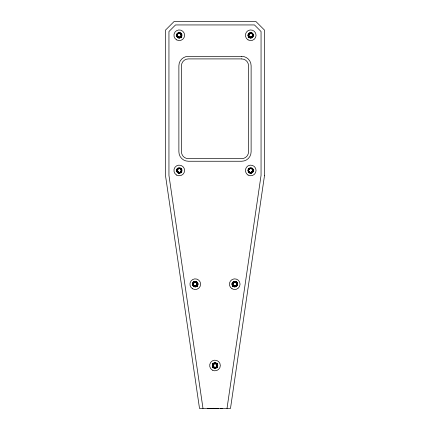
<?xml version="1.0" encoding="UTF-8"?>
<svg xmlns="http://www.w3.org/2000/svg" width="430" height="430" viewBox="0 0 430 430"><rect width="100%" height="100%" fill="white"/><g stroke="black" fill="none" stroke-linecap="round" stroke-linejoin="round"><path stroke-width="0.64" d="M216.854 364.307C218.913 370.155 209.104 366.957 214.204 363.479C220.284 362.517 215.344 371.558 212.866 365.919C212.63 360.421 220.617 365.575 215.484 367.618C209.813 367.929 215.156 359.77 217.139 365.102C216.93 371.246 208.991 364.699 214.984 363.323C220.896 364.527 213.35 371.262 212.845 365.221C216.666 358.249 220.198 371.66 213.017 367.263C209.372 360.915 221.531 362.334 216.526 367.671L217.257 366.892L216.467 367.709C217.962 366.79 218.042 364.404 216.607 363.388L217.123 363.909C216.129 362.49 213.796 362.522 212.839 363.963L213.635 363.226L212.823 363.984L213.382 363.393C211.952 364.42 212.044 366.806 213.543 367.72L212.716 366.854M234.044 286.745C230.663 285.767 233.103 280.527 235.925 282.365C238.204 283.709 236.059 287.423 233.759 286.127C228.475 278.565 243.127 283.816 234.248 286.299C227.368 280.478 242.558 281.521 234.904 286.348C226.546 282.757 241.509 279.398 235.506 286.213C226.374 285.004 240.117 277.742 235.973 285.966C226.927 287.052 238.193 276.63 236.419 285.552C227.287 288.648 236.962 275.732 236.785 285.574C234.791 289.132 229.948 284.44 233.044 282.134C235.495 279.914 239.058 283.95 236.554 286.106L237.274 284.934L236.79 285.853L237.328 283.628L236.371 282.096L236.677 282.376L236.914 282.671L236.36 282.085L236.919 282.677L235.608 281.677M176.623 35.034C176.418 36.792 178.251 38.334 179.955 37.824A2.655 2.655 0 0 1 178.579 37.824C176.59 37.383 175.929 34.54 177.52 33.261L177.246 33.54M177.246 168.732L176.617 170.64L177.504 172.435M179.181 37.431C183.712 37.335 180.127 30.417 177.434 34.088C175.343 37.555 182.11 38.775 181.401 34.825C180.509 30.906 174.79 34.685 178.025 37.044C181.551 39.323 182.836 32.255 178.729 33.153M181.121 169.259C175.596 164.76 176.472 176.606 181.24 171.366C182.363 164.781 172.812 170.629 179.181 172.624C185.577 171.248 176.886 164.55 177.192 171.097C180.665 176.692 183.992 166.136 177.929 168.737M216.44 363.871C219.746 367.327 211.802 369.456 212.941 364.807C214.785 360.469 219.875 366.752 215.253 367.661C210.458 367.806 214.204 360.469 216.897 364.436C218.875 368.784 210.695 368.188 213.275 364.178C216.516 360.63 219.16 368.445 214.436 367.602C209.942 365.978 216.086 360.539 217.155 365.194C217.451 369.908 210.066 366.537 213.823 363.673C217.967 361.437 218.015 369.51 213.855 367.349M248.088 35.034C247.884 36.792 249.717 38.334 251.421 37.824A2.655 2.655 0 0 1 250.045 37.824C248.056 37.383 247.395 34.54 248.986 33.261A2.655 2.655 0 0 0 248.669 33.588L248.986 33.261L248.685 33.572M248.712 168.732L248.153 169.818L248.148 171.043L249.352 172.72M249.104 33.819C247.336 35.615 250.072 38.609 252.023 37.012C254.581 35.255 251.082 31.39 249.083 33.841C250.26 32.395 252.555 33.234 253.007 34.873C251.485 30.164 245.648 36.174 250.432 37.415C255.226 37.663 251.609 30.234 248.852 34.174C246.809 38.544 255.114 37.964 252.426 33.895C249.158 30.449 246.616 38.206 251.292 37.362A2.177 2.177 0 0 0 252.899 35.437C249.959 27.418 245.439 41.103 252.587 36.399C253.861 28.412 243.445 37.19 251.55 37.276C257.221 32.132 244.299 31.96 249.884 37.265C257.118 37.872 249.33 28.536 248.604 35.711C252.813 42.237 255.022 29.348 248.868 34.137C247.255 41.264 257.667 34.722 250.518 33.094C243.735 36.244 255.635 40.388 252.227 33.68C245.089 30.697 250.518 42.532 252.937 35.136M252.894 170.683C251.905 164.169 244.67 172.537 251.292 172.554A2.177 2.177 0 0 0 252.899 170.629C251.862 164.287 244.794 172.355 251.168 172.586C256.726 170.129 247.938 165.19 248.674 171.151C251.378 176.139 255.49 167.324 249.964 168.415C244.982 171.661 254.103 175.225 252.797 169.425C253.979 172.091 249.647 174.032 248.68 171.167C247.626 168.291 252.41 167.109 253.007 170.065C252.415 167.34 247.949 168.065 248.61 170.92C249.094 173.704 253.625 172.666 252.851 169.947C252.324 167.205 247.863 168.248 248.615 170.941C249.131 173.725 253.646 172.634 252.845 169.925C252.227 166.985 247.486 168.522 248.717 171.269C249.663 173.935 253.953 172.156 252.732 169.603C251.652 166.775 247.223 169.076 248.873 171.575C250.152 173.967 253.926 171.785 252.727 169.587M176.623 170.226C176.418 171.984 178.246 173.532 179.955 173.016A2.655 2.655 0 0 1 178.579 173.016L177.837 172.688L178.579 173.016M248.088 170.226L248.685 172.145M215.709 363.447C221.912 370.676 206.448 366.441 215.408 363.366C222.536 369.214 207.018 368.118 214.892 363.329M213.253 366.795C210.861 360.34 221.563 364.688 215.349 367.645C208.808 367.037 216.715 359.335 217.134 365.919C213.963 372.041 209.985 361.173 216.36 363.801C220.316 369.262 209.044 368.139 214.006 363.565C210.302 365.656 216.096 370.074 217.128 365.941M179.181 172.624C183.76 172.5 180.03 165.566 177.402 169.329C175.381 173.279 182.89 173.612 181.331 169.425C182.46 171.978 178.434 174.016 177.278 171.333C175.961 168.447 180.901 166.985 181.541 170.065C180.535 166.168 174.784 169.753 178.036 172.247C181.562 174.451 182.868 167.469 178.74 168.34M216.145 367.349C213.866 368.913 211.426 365.097 213.801 363.683M232.743 283.295C233.786 280.65 238.032 282.612 236.694 285.122C235.575 287.735 231.394 285.665 232.791 283.193C233.974 280.607 238.102 282.784 236.645 285.219C235.403 287.761 231.34 285.509 232.84 283.112M212.828 365.618L212.979 364.699M236.543 285.38C235.113 287.777 231.292 285.284 232.899 283.01C234.312 280.57 238.198 283.107 236.543 285.38C228.271 289.707 235.586 275.651 236.736 285.025C238.08 282.048 232.764 280.731 232.565 283.993C232.195 287.02 237.258 287.03 236.898 284.004C236.758 280.957 231.759 281.8 232.625 284.724C233.275 287.697 238.059 286.036 236.715 283.295M234.334 282.042C227.078 288.439 243.251 286.17 234.522 282.015M180.498 172.247C184.862 166.647 173.091 167.818 178.369 172.435C184.878 173.537 179.165 164.077 177.096 170.307C178.353 176.8 185.244 168.076 178.6 168.383C172.989 172.022 183.793 175.069 180.917 169.033A2.177 2.177 0 0 0 178.482 168.426C174.123 170.581 181.057 175.29 181.444 170.414C180.702 165.281 173.951 171.016 178.853 172.586M177.676 168.969C176.166 170.425 177.821 173.204 179.826 172.554A2.177 2.177 0 0 0 181.433 170.629C181.702 168.63 178.869 167.415 177.617 169.033L178.359 168.474M236.903 284.101C236.715 288.804 229.722 284.724 233.737 282.247L233.237 282.601M195.037 286.826L195.274 286.837C191.474 286.848 192.898 280.72 196.193 282.214C198.633 283.214 197.058 287.192 194.596 286.251C188.319 280.258 202.869 281.747 195.516 286.342C186.98 282.902 202.078 279.28 196.032 286.219C187.41 285.482 199.665 277.511 196.811 285.719C188.136 288.417 197.305 276.125 197.176 285.224C190.506 290.309 193.785 276.533 197.445 284.123C193.414 292.239 190.807 277.178 197.44 283.51C198.939 287.552 191.887 287.81 192.645 283.784C192.952 280.725 197.875 280.94 197.918 284.01L197.418 282.623L196.29 281.731M193.118 284.51C193.694 288.202 199.407 285.429 196.854 282.693C199.891 286.745 191.226 287.589 193.425 283.026C196.241 279.242 199.697 286.536 195.01 286.342C190.076 285.187 196.177 278.973 197.424 283.881C197.709 288.594 190.345 285.219 194.086 282.36M236.672 283.203L236.317 282.693L236.871 283.805L236.731 285.031L235.398 286.251M197.16 283.112C199.106 286.891 191.85 287.401 193.247 283.386C194.951 279.5 199.918 284.794 195.94 286.251M214.119 367.489C209.378 364.291 218.671 361.06 216.924 366.516M212.823 365.511L212.909 364.893L212.667 365.419L213.597 367.161M215.876 367.489L217.15 365.822L216.596 364.022L217.274 365.113M196.091 282.166C200.181 284.144 194.054 288.912 193.118 284.504C192.791 279.806 200.154 283.064 196.494 285.982M216.623 366.946L217.177 365.521M193.844 282.542C196.44 280.215 199.219 285.407 195.844 286.278C192.726 287.219 192.102 281.8 195.354 282.01C198.622 282.053 197.558 287.428 194.521 286.224C191.409 285.171 194.113 280.371 196.628 282.483M236.199 285.789L236.882 284.51C236.468 287.74 231.265 286.1 232.78 283.219C234.167 280.231 238.655 283.456 236.263 285.724M196.408 286.036C189.399 287.74 195.596 277.323 197.44 284.3C194.801 291.072 189.84 279.909 196.639 282.494M232.555 284.101L232.565 284.413C232.291 282.628 234.581 281.29 235.995 282.413L235.737 282.252M181.471 35.136C177.004 43.586 175.187 27.644 181.541 34.873C180.965 32.056 176.348 32.959 177.165 35.819C177.95 38.845 182.562 37.007 181.331 34.233C182.25 41.232 172.591 34.647 179.46 33.094C186.206 36.082 174.607 40.474 177.687 33.766M181.39 169.979L181.127 169.323M193.269 285.031C192.119 282.661 195.956 280.752 197.16 283.107M212.855 365.129L213.414 364.011L212.839 365.742L213.78 367.301L213.538 367.113M212.861 365.118L212.893 366.048M252.856 34.787L252.797 34.233L252.904 35.384M236.591 285.31C233.646 289.256 230.217 281.387 235.269 282.075M252.856 169.979L252.603 169.345M181.433 170.629L181.471 170.328M181.621 35.48L181.326 36.652M181.621 170.672L181.326 171.844M253.087 35.48L252.792 36.652M253.087 170.672L252.792 171.844M197.402 284.617L197.44 284.305M214.473 363.393L213.635 363.807C215.838 361.883 218.714 365.774 216.209 367.306M236.86 284.617L236.898 283.993M216.892 364.425L217.048 366.236M181.439 35.405C181.347 38.404 176.429 37.733 177.138 34.825C177.569 32.078 182.041 32.954 181.406 35.658C175.118 42.887 177.155 26.837 181.439 35.405A2.177 2.177 0 0 1 179.826 37.362C173.29 37.41 180.288 28.998 181.439 35.421C181.874 32.293 176.343 32.519 177.144 35.728C177.66 38.619 182.347 37.362 181.336 34.593C180.353 31.352 175.408 34.088 177.585 36.636C179.315 38.958 182.852 35.781 180.928 33.857A2.177 2.177 0 0 0 178.482 33.234C176.483 33.884 176.773 37.109 178.853 37.394M227.002 408.5L261.053 175.365L261.053 31.524L254.469 24.94L175.531 24.94L168.947 31.524L168.947 175.365L202.998 408.5M232.565 283.977C232.764 280.871 237.806 281.892 236.817 284.805L236.564 283.015L235.199 282.058L236.102 282.494M232.893 283.015C231.372 285.165 234.834 287.681 236.409 285.563M193.285 283.295L193.43 283.021L193.296 285.095M217.08 366.145L217.15 365.839M181.32 171.167L181.422 170.178L180.906 169.022M236.833 284.746L236.366 285.617M217 366.36L217.145 365.124M212.726 365.118L213.146 364.307M235.231 281.575C232.49 280.892 230.845 285.031 233.302 286.418L232.506 285.633M193.204 283.494L193.683 282.693M232.786 283.209L232.668 283.494L233.146 282.693M232.34 283.031L233.791 281.698L232.227 283.295L233.829 281.688L232.238 283.268M232.221 283.322L233.839 281.682L232.232 283.295M248.389 169.323L248.47 169.065M248.26 169.484L248.438 169.114M213.017 364.608L213.167 364.334M195.774 281.575C192.57 280.795 191.35 286.031 194.575 286.745L193.796 286.385M193.328 283.198L193.688 282.687M216.51 367.682L217.29 366.844L216.521 367.671M217.069 367.166L216.451 367.72L217.284 366.854M193.586 285.558L193.263 285.02C193.849 286.627 196.306 286.81 197.128 285.31M195.844 286.278C198.644 285.638 197.3 281.053 194.559 282.128M181.159 171.527L180.003 172.5L178.767 172.57L180.138 172.446M196.784 286.364L197.52 285.59L195.725 286.794L197.3 285.885L196.773 286.369L197.913 284.402L197.574 285.498L196.687 286.423L197.494 285.633M197.515 285.601L196.72 286.401M197.08 285.391L196.66 285.853M193.07 282.693L193.71 282.037L193.124 282.623M193.145 282.591L193.656 282.075M193.091 282.666L193.618 282.101M249.153 168.958C247.97 170.103 248.69 172.344 250.319 172.586M197.021 285.472L196.58 285.918M181.105 37.173L181.379 36.867M181.105 172.365L181.379 172.059M196.08 282.166C193.425 280.973 191.801 285.482 194.607 286.251M193.763 282.612L193.14 284.628M248.712 33.54L249.002 33.25M213.35 364.081L215.005 363.323L216.65 364.081A2.177 2.177 0 0 0 213.35 364.081L214.532 363.377L216.371 363.812L216.107 363.629M194.016 282.402L193.624 282.763A2.177 2.177 0 0 1 196.918 282.763L197.44 283.51M236.285 285.703L235.79 286.079M180.487 37.061C183.191 35.341 179.627 31.363 177.617 33.841L178.359 33.282M216.446 367.725L217.268 366.881L216.392 367.757M235.479 286.729L236.441 286.213L235.425 286.745L236.204 286.385M193.898 282.494L194.747 282.069M233.361 282.494L234.828 282.01M177.929 33.545C181.406 31.057 182.938 38.189 178.767 37.378L180.138 37.254L179.826 37.362M249.427 33.524C252.904 31.105 254.383 38.189 250.233 37.378C252.19 37.947 253.786 35.292 252.372 33.83A2.177 2.177 0 0 0 249.948 33.234M249.427 168.716C256.054 166.319 251.351 177.122 248.572 170.705C249.491 164.174 256.801 172.511 250.196 172.559C252.163 173.172 253.802 170.495 252.372 169.022A2.177 2.177 0 0 0 249.948 168.426L249.083 169.033C251.244 166.437 254.732 170.844 251.765 172.365C249.303 173.833 247.153 169.635 249.782 168.495M236.258 286.353L235.511 286.719M193.973 282.435L194.817 282.053M233.436 282.435L235.463 282.134L236.903 283.51M213.705 363.753L214.543 363.371M235.613 286.17L235.887 286.025M194.177 282.3L194.457 282.166M233.635 282.3L233.92 282.166M195.43 286.353L196.322 286.084M216.053 367.403L215.468 367.623M194.607 286.256L196.22 286.138M235.393 286.251L235.683 286.138M195.919 286.256L196.209 286.144M215.645 367.575L215.935 367.462M250.265 33.137C244.149 36.668 255.339 39.974 252.383 33.841M178.418 168.447L178.799 168.329M222.288 408.296L220.547 408.5M178.482 33.234L178.799 33.137M249.948 168.42L250.265 168.329M195.741 286.305L196.037 286.219M235.199 286.305L235.5 286.219M235.393 286.256C234.033 286.735 232.469 285.563 232.555 284.123M179.616 173.08L180.019 173L179.202 173.107M250.206 168.34C253.27 167.485 253.91 172.763 250.695 172.629M234.699 286.358L235.011 286.337M214.962 367.677L215.274 367.655M209.453 408.5L213.769 408.296M195.225 286.358L195.537 286.342M195.053 282.015L195.37 282.01M214.796 363.334L215.107 363.329M214.914 363.329L216.715 364.162L216.505 363.93M213.087 408.296L218.736 408.5M234.5 286.826L233.683 286.622M214.769 368.144L213.602 367.757L212.769 366.94L213.479 367.671M211.264 408.5L207.475 408.301M234.463 286.342L234.775 286.358M214.726 367.655L215.038 367.677M194.989 286.337L195.301 286.358M234.269 286.305L234.576 286.353L233.42 285.918M214.344 367.575L214.651 367.645M234.06 286.251L234.366 286.326M194.602 286.251L194.903 286.326M249.298 37.491L250.045 37.824M177.832 37.491L178.579 37.824M249.298 172.683L251.421 173.016A2.655 2.655 0 0 1 250.045 173.016L248.97 172.435M235.183 282.053L236.71 283.284M195.725 282.053L196.849 282.682M215.457 363.371L217.172 364.828M233.861 286.176L234.156 286.278M194.532 286.729L193.828 286.412M194.129 286.579L194.494 286.719L193.769 286.369L194.489 286.719M233.791 286.144L234.081 286.256M195.983 282.128L196.268 282.252M196.144 281.677L197.762 283.268M196.155 281.682L197.768 283.295M196.628 281.903L197.66 283.026L196.171 281.688L197.778 283.322M197.65 283.004L196.252 281.714M214.237 367.537L213.694 367.236M214.312 368.064L212.947 366.897L212.646 365.72M180.111 32.922L181.041 33.696M196.542 281.854L197.44 282.655M233.012 286.203L233.323 286.434L232.479 285.59M213.592 367.752L212.748 366.903L213.597 367.752M213.49 367.682L212.931 367.161M233.216 286.364L232.646 285.826L232.92 286.122M236.339 282.069L236.876 282.623M196.521 282.402L197.386 283.687L197.295 283.386M236.935 282.704L236.323 282.058L236.855 282.591M236.382 282.101L236.903 282.655M196.58 282.445L196.918 282.763M233.27 285.794L232.63 284.735L232.727 285.025M252.093 33.25L252.507 33.696M233.184 285.713L232.813 285.214M237 283.795L236.822 283.58L236.887 283.881M197.542 283.795L197.359 283.58L197.445 284.198M197.225 282.386L197.666 283.037M180.96 33.895L181.39 34.787M197.107 283.015L197.252 283.289M236.618 283.107L236.849 283.687L236.758 283.386M197.209 283.198L197.332 283.488M232.764 285.112L232.582 284.52M181.267 169.603L181.433 170.248M252.743 34.422L252.899 35.077M181.277 34.422L181.433 35.077M217.026 364.704L217.118 365.005M212.871 365.935L212.952 366.236M212.85 365.839L212.92 366.145M193.097 284.117L193.167 284.735M232.56 284.316L232.603 284.628M197.408 283.8L197.445 284.106M236.871 283.8L236.903 284.112M193.097 284.101L193.108 284.413M217.166 365.312L217.172 365.624M233.081 282.763A2.177 2.177 0 0 1 236.376 282.763M232.576 283.897L232.555 284.208L232.576 283.891M193.113 283.886L193.097 284.198L193.113 283.881M264.493 175.612L230.48 408.5L199.52 408.5L165.507 175.612L165.507 30.1L174.107 21.5L255.893 21.5L264.493 30.1L264.493 175.612M197.418 284.52L197.349 284.827L197.418 284.52M237.317 284.784L236.779 285.869L237.306 284.81M197.375 284.73L197.273 285.025L197.37 284.735M253.146 171.554L252.947 171.914L253.146 171.554M232.549 282.666L232.356 282.999L233.855 281.677L232.565 282.644M213.038 363.715L212.796 364.022L213.328 363.436L213.054 363.694M181.369 36.878L181.078 37.2L181.358 36.894M181.261 37.012L180.96 37.303L181.245 37.028M252.727 37.012L252.394 37.329L252.695 37.044M181.229 37.044L180.933 37.324L181.229 37.05M180.965 172.494L180.605 172.742L180.96 172.494M194.263 282.252L194 282.419L194.269 282.252M236.172 286.407L235.441 286.74L236.161 286.418M251.077 173.086L249.862 172.962L251.082 173.08M241.66 56.33L188.34 56.33A9.46 9.46 0 0 0 178.88 65.79L178.88 151.79A9.46 9.46 0 0 0 188.34 161.25L241.66 161.25A9.46 9.46 0 0 0 251.12 151.79L251.12 65.79A9.46 9.46 0 0 0 241.66 56.33M241.66 58.91L188.34 58.91A6.88 6.88 0 0 0 181.46 65.79L181.46 151.79A6.88 6.88 0 0 0 188.34 158.67L241.66 158.67A6.88 6.88 0 0 0 248.54 151.79L248.54 65.79A6.88 6.88 0 0 0 241.66 58.91M195.118 286.353L194.806 286.305L195.118 286.353M214.85 367.671L214.538 367.623L214.85 367.671M216.672 363.436L216.354 363.216L217.193 364.006L216.672 363.436M213.522 367.704L212.915 367.145L213.522 367.704M252.695 33.47L252.394 33.191L252.706 33.486M181.229 33.47L180.928 33.191L181.229 33.475M249.018 37.286L248.696 36.964L249.002 37.27M177.552 37.286L177.262 36.996L177.552 37.286M177.536 37.276L177.246 36.98L177.52 37.259M181.342 33.605L181.062 33.303L181.352 33.621M193.237 285.891L192.688 284.8L193.221 285.864M181.75 169.511L181.573 169.135L181.756 169.527M248.067 175.069A5.332 5.332 0 0 0 256.065 170.452A5.332 5.332 0 0 0 248.067 165.835A5.332 5.332 0 0 0 248.067 175.069M232.066 288.799A5.332 5.332 0 0 0 240.064 284.182A5.332 5.332 0 0 0 232.066 279.565A5.332 5.332 0 0 0 232.066 288.799M176.601 175.069A5.332 5.332 0 0 0 184.599 170.452A5.332 5.332 0 0 0 176.601 165.835A5.332 5.332 0 0 0 176.601 175.069M176.601 39.877A5.332 5.332 0 0 0 184.599 35.26A5.332 5.332 0 0 0 176.601 30.643A5.332 5.332 0 0 0 176.601 39.877M192.602 288.799A5.332 5.332 0 0 0 200.6 284.182A5.332 5.332 0 0 0 192.602 279.565A5.332 5.332 0 0 0 192.602 288.799M212.334 370.117A5.332 5.332 0 0 0 220.332 365.5A5.332 5.332 0 0 0 212.334 360.883A5.332 5.332 0 0 0 212.334 370.117M248.067 39.877A5.332 5.332 0 0 0 256.065 35.26A5.332 5.332 0 0 0 248.067 30.643A5.332 5.332 0 0 0 248.067 39.877M249.357 37.641A2.752 2.752 0 0 0 253.485 35.26A2.752 2.752 0 0 0 249.357 32.879A2.752 2.752 0 0 0 249.357 37.641M177.891 37.641A2.752 2.752 0 0 0 182.019 35.26A2.752 2.752 0 0 0 177.891 32.879A2.752 2.752 0 0 0 177.891 37.641M249.357 172.833A2.752 2.752 0 0 0 253.485 170.452A2.752 2.752 0 0 0 249.357 168.071A2.752 2.752 0 0 0 249.357 172.833M177.321 172.398A2.752 2.752 0 0 0 181.928 171.167A2.752 2.752 0 0 0 178.552 167.791A2.752 2.752 0 0 0 177.321 172.398M213.624 367.881A2.752 2.752 0 0 0 217.752 365.5A2.752 2.752 0 0 0 213.624 363.119A2.752 2.752 0 0 0 213.624 367.881M232.786 286.127A2.752 2.752 0 0 0 237.387 284.896A2.752 2.752 0 0 0 234.017 281.521A2.752 2.752 0 0 0 232.786 286.127M193.323 286.127A2.752 2.752 0 0 0 197.929 284.896A2.752 2.752 0 0 0 194.559 281.521A2.752 2.752 0 0 0 193.323 286.127"/></g></svg>
